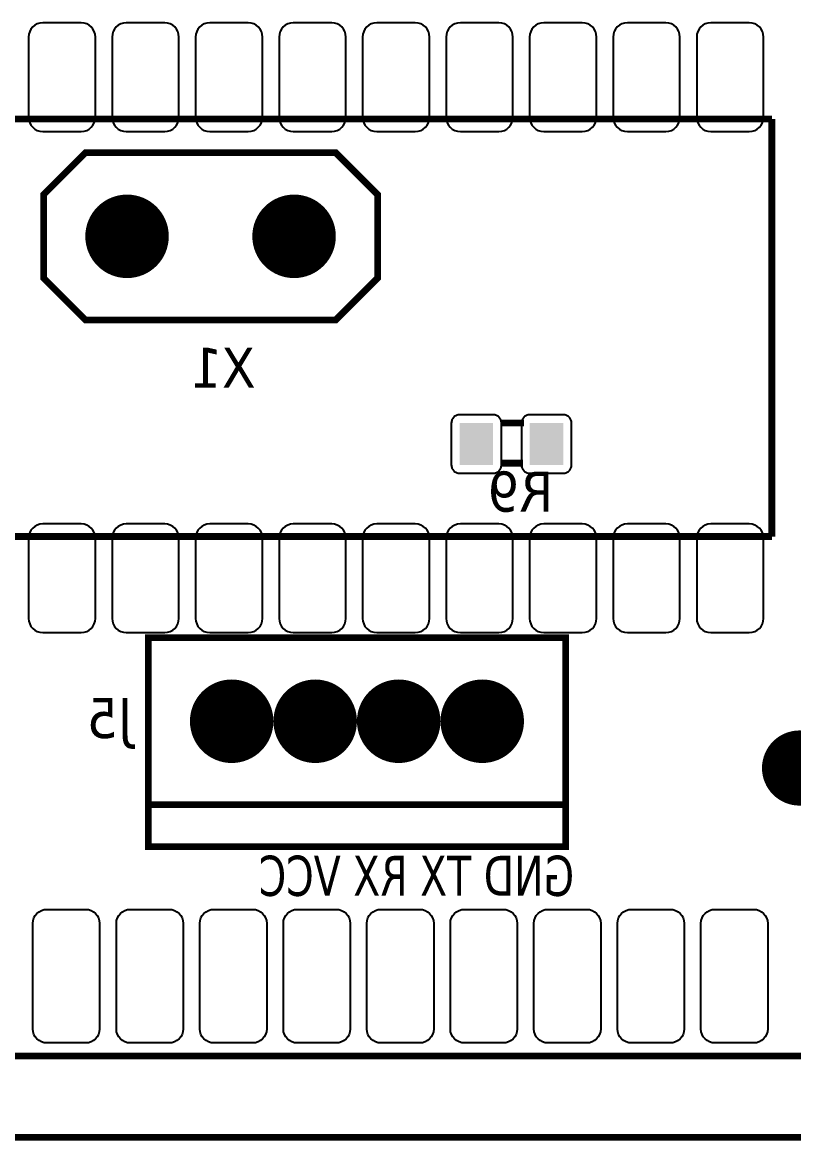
# Model space of a CAD drawing. Header units: millimetres. Extents: x 123.5 to 144.3, y 105.4 to 121.6.
# Drawn here: x 132.254 to 133.778, y 111.152 to 113.361 of the extents above; entities that cross this region are included whole.
import ezdxf

# ---------------------------------------------------------------- set-up
doc = ezdxf.new("R2010")
doc.units = ezdxf.units.MM
doc.layers.add('DESC', color=250, linetype='Continuous')
doc.styles.get("Standard").update_dxf_attribs({"font": 'tahoma.ttf'})

# ---------------------------------------------------------------- blocks, each defined once
blk = doc.blocks.new('RPAD')
blk.add_trace([(-0.5, -0.5), (-0.5, 0.5), (0.5, -0.5), (0.5, 0.5)])
blk = doc.blocks.new('EPAD')
at = {"const_width": 0.5}
blk.add_lwpolyline([(-0.25, 0, 1), (0.25, 0, 1)], format="xyb", close=True, dxfattribs=at)
blk = doc.blocks.new('muflai2c')
at = {"const_width": 0.008}
for points in [[(146.8028, 109.2399), (151.528, 109.2399), (151.528, 112.1493), (146.8028, 112.1493), (146.8028, 109.2399)], [(146.8028, 109.2399), (151.528, 109.2399), (151.528, 112.1493), (146.8028, 112.1493), (146.8028, 109.2399)], [(146.8028, 109.2399), (151.528, 109.2399), (151.528, 112.1493), (146.8028, 112.1493), (146.8028, 109.2399)], [(148.0867, 110.4592), (150.0867, 110.4592)], [(148.0867, 110.4592), (150.0867, 110.4592)], [(148.0867, 110.4592), (150.0867, 110.4592)], [(150.0867, 109.9592), (150.0867, 110.4592)], [(150.0867, 109.9592), (150.0867, 110.4592)], [(150.0867, 109.9592), (150.0867, 110.4592)], [(149.5646, 110.4186), (149.2646, 110.4186), (149.2146, 110.3686), (149.2146, 110.2686), (149.2646, 110.2186), (149.5646, 110.2186), (149.6146, 110.2686), (149.6146, 110.3686), (149.5646, 110.4186)], [(149.5646, 110.4186), (149.2646, 110.4186), (149.2146, 110.3686), (149.2146, 110.2686), (149.2646, 110.2186), (149.5646, 110.2186), (149.6146, 110.2686), (149.6146, 110.3686), (149.5646, 110.4186)], [(149.5646, 110.4186), (149.2646, 110.4186), (149.2146, 110.3686), (149.2146, 110.2686), (149.2646, 110.2186), (149.5646, 110.2186), (149.6146, 110.2686), (149.6146, 110.3686), (149.5646, 110.4186)], [(149.7619, 110.095), (149.7899, 110.095)], [(149.7619, 110.095), (149.7899, 110.095)], [(149.7619, 110.095), (149.7899, 110.095)], [(149.7619, 110.047), (149.7889, 110.047)], [(149.7619, 110.047), (149.7889, 110.047)], [(149.7619, 110.047), (149.7889, 110.047)], [(148.0867, 109.9592), (150.0867, 109.9592)], [(148.0867, 109.9592), (150.0867, 109.9592)], [(148.0867, 109.9592), (150.0867, 109.9592)], [(149.3399, 109.588), (149.8399, 109.588), (149.8399, 109.838), (149.3399, 109.838), (149.3399, 109.588)], [(149.3399, 109.588), (149.8399, 109.588), (149.8399, 109.838), (149.3399, 109.838), (149.3399, 109.588)], [(149.3399, 109.588), (149.8399, 109.588), (149.8399, 109.838), (149.3399, 109.838), (149.3399, 109.588)], [(149.3399, 109.638), (149.8399, 109.638)], [(149.3399, 109.638), (149.8399, 109.638)], [(149.3399, 109.638), (149.8399, 109.638)], [(148.1024, 109.3371), (151.2553, 109.3371)], [(148.1024, 109.3371), (151.2553, 109.3371)], [(148.1024, 109.3371), (151.2553, 109.3371)]]:
    blk.add_lwpolyline(points, dxfattribs=at)
for points in [[(149.2137, 110.4442), (149.2597, 110.4442), (149.2632, 110.4445), (149.2664, 110.4455), (149.2693, 110.447), (149.2718, 110.4491), (149.2738, 110.4516), (149.2754, 110.4545), (149.2763, 110.4577), (149.2767, 110.4612), (149.2767, 110.5572), (149.2763, 110.5607), (149.2754, 110.5639), (149.2738, 110.5668), (149.2718, 110.5693), (149.2693, 110.5713), (149.2664, 110.5729), (149.2632, 110.5738), (149.2597, 110.5742), (149.2137, 110.5742), (149.2102, 110.5738), (149.207, 110.5729), (149.2041, 110.5713), (149.2016, 110.5693), (149.1995, 110.5668), (149.198, 110.5639), (149.197, 110.5607), (149.1967, 110.5572), (149.1967, 110.4612), (149.197, 110.4577), (149.198, 110.4545), (149.1995, 110.4516), (149.2016, 110.4491), (149.2041, 110.447), (149.207, 110.4455), (149.2102, 110.4445), (149.2137, 110.4442)], [(149.3137, 110.4442), (149.3597, 110.4442), (149.3632, 110.4445), (149.3664, 110.4455), (149.3693, 110.447), (149.3718, 110.4491), (149.3738, 110.4516), (149.3754, 110.4545), (149.3763, 110.4577), (149.3767, 110.4612), (149.3767, 110.5572), (149.3763, 110.5607), (149.3754, 110.5639), (149.3738, 110.5668), (149.3718, 110.5693), (149.3693, 110.5713), (149.3664, 110.5729), (149.3632, 110.5738), (149.3597, 110.5742), (149.3137, 110.5742), (149.3102, 110.5738), (149.307, 110.5729), (149.3041, 110.5713), (149.3016, 110.5693), (149.2995, 110.5668), (149.298, 110.5639), (149.297, 110.5607), (149.2967, 110.5572), (149.2967, 110.4612), (149.297, 110.4577), (149.298, 110.4545), (149.2995, 110.4516), (149.3016, 110.4491), (149.3041, 110.447), (149.307, 110.4455), (149.3102, 110.4445), (149.3137, 110.4442)], [(149.4137, 110.4442), (149.4597, 110.4442), (149.4632, 110.4445), (149.4664, 110.4455), (149.4693, 110.447), (149.4718, 110.4491), (149.4738, 110.4516), (149.4754, 110.4545), (149.4763, 110.4577), (149.4767, 110.4612), (149.4767, 110.5572), (149.4763, 110.5607), (149.4754, 110.5639), (149.4738, 110.5668), (149.4718, 110.5693), (149.4693, 110.5713), (149.4664, 110.5729), (149.4632, 110.5738), (149.4597, 110.5742), (149.4137, 110.5742), (149.4102, 110.5738), (149.407, 110.5729), (149.4041, 110.5713), (149.4016, 110.5693), (149.3995, 110.5668), (149.398, 110.5639), (149.397, 110.5607), (149.3967, 110.5572), (149.3967, 110.4612), (149.397, 110.4577), (149.398, 110.4545), (149.3995, 110.4516), (149.4016, 110.4491), (149.4041, 110.447), (149.407, 110.4455), (149.4102, 110.4445), (149.4137, 110.4442)], [(149.5137, 110.4442), (149.5597, 110.4442), (149.5632, 110.4445), (149.5664, 110.4455), (149.5693, 110.447), (149.5718, 110.4491), (149.5738, 110.4516), (149.5754, 110.4545), (149.5763, 110.4577), (149.5767, 110.4612), (149.5767, 110.5572), (149.5763, 110.5607), (149.5754, 110.5639), (149.5738, 110.5668), (149.5718, 110.5693), (149.5693, 110.5713), (149.5664, 110.5729), (149.5632, 110.5738), (149.5597, 110.5742), (149.5137, 110.5742), (149.5102, 110.5738), (149.507, 110.5729), (149.5041, 110.5713), (149.5016, 110.5693), (149.4995, 110.5668), (149.498, 110.5639), (149.497, 110.5607), (149.4967, 110.5572), (149.4967, 110.4612), (149.497, 110.4577), (149.498, 110.4545), (149.4995, 110.4516), (149.5016, 110.4491), (149.5041, 110.447), (149.507, 110.4455), (149.5102, 110.4445), (149.5137, 110.4442)], [(149.6137, 110.4442), (149.6597, 110.4442), (149.6632, 110.4445), (149.6664, 110.4455), (149.6693, 110.447), (149.6718, 110.4491), (149.6738, 110.4516), (149.6754, 110.4545), (149.6763, 110.4577), (149.6767, 110.4612), (149.6767, 110.5572), (149.6763, 110.5607), (149.6754, 110.5639), (149.6738, 110.5668), (149.6718, 110.5693), (149.6693, 110.5713), (149.6664, 110.5729), (149.6632, 110.5738), (149.6597, 110.5742), (149.6137, 110.5742), (149.6102, 110.5738), (149.607, 110.5729), (149.6041, 110.5713), (149.6016, 110.5693), (149.5995, 110.5668), (149.598, 110.5639), (149.597, 110.5607), (149.5967, 110.5572), (149.5967, 110.4612), (149.597, 110.4577), (149.598, 110.4545), (149.5995, 110.4516), (149.6016, 110.4491), (149.6041, 110.447), (149.607, 110.4455), (149.6102, 110.4445), (149.6137, 110.4442)], [(149.7137, 110.4442), (149.7597, 110.4442), (149.7632, 110.4445), (149.7664, 110.4455), (149.7693, 110.447), (149.7718, 110.4491), (149.7738, 110.4516), (149.7754, 110.4545), (149.7763, 110.4577), (149.7767, 110.4612), (149.7767, 110.5572), (149.7763, 110.5607), (149.7754, 110.5639), (149.7738, 110.5668), (149.7718, 110.5693), (149.7693, 110.5713), (149.7664, 110.5729), (149.7632, 110.5738), (149.7597, 110.5742), (149.7137, 110.5742), (149.7102, 110.5738), (149.707, 110.5729), (149.7041, 110.5713), (149.7016, 110.5693), (149.6995, 110.5668), (149.698, 110.5639), (149.697, 110.5607), (149.6967, 110.5572), (149.6967, 110.4612), (149.697, 110.4577), (149.698, 110.4545), (149.6995, 110.4516), (149.7016, 110.4491), (149.7041, 110.447), (149.707, 110.4455), (149.7102, 110.4445), (149.7137, 110.4442)], [(149.8137, 110.4442), (149.8597, 110.4442), (149.8632, 110.4445), (149.8664, 110.4455), (149.8693, 110.447), (149.8718, 110.4491), (149.8738, 110.4516), (149.8754, 110.4545), (149.8763, 110.4577), (149.8767, 110.4612), (149.8767, 110.5572), (149.8763, 110.5607), (149.8754, 110.5639), (149.8738, 110.5668), (149.8718, 110.5693), (149.8693, 110.5713), (149.8664, 110.5729), (149.8632, 110.5738), (149.8597, 110.5742), (149.8137, 110.5742), (149.8102, 110.5738), (149.807, 110.5729), (149.8041, 110.5713), (149.8016, 110.5693), (149.7995, 110.5668), (149.798, 110.5639), (149.797, 110.5607), (149.7967, 110.5572), (149.7967, 110.4612), (149.797, 110.4577), (149.798, 110.4545), (149.7995, 110.4516), (149.8016, 110.4491), (149.8041, 110.447), (149.807, 110.4455), (149.8102, 110.4445), (149.8137, 110.4442)], [(149.9137, 110.4442), (149.9597, 110.4442), (149.9632, 110.4445), (149.9664, 110.4455), (149.9693, 110.447), (149.9718, 110.4491), (149.9738, 110.4516), (149.9754, 110.4545), (149.9763, 110.4577), (149.9767, 110.4612), (149.9767, 110.5572), (149.9763, 110.5607), (149.9754, 110.5639), (149.9738, 110.5668), (149.9718, 110.5693), (149.9693, 110.5713), (149.9664, 110.5729), (149.9632, 110.5738), (149.9597, 110.5742), (149.9137, 110.5742), (149.9102, 110.5738), (149.907, 110.5729), (149.9041, 110.5713), (149.9016, 110.5693), (149.8995, 110.5668), (149.898, 110.5639), (149.897, 110.5607), (149.8967, 110.5572), (149.8967, 110.4612), (149.897, 110.4577), (149.898, 110.4545), (149.8995, 110.4516), (149.9016, 110.4491), (149.9041, 110.447), (149.907, 110.4455), (149.9102, 110.4445), (149.9137, 110.4442)], [(150.0137, 110.4442), (150.0597, 110.4442), (150.0632, 110.4445), (150.0664, 110.4455), (150.0693, 110.447), (150.0718, 110.4491), (150.0738, 110.4516), (150.0754, 110.4545), (150.0763, 110.4577), (150.0767, 110.4612), (150.0767, 110.5572), (150.0763, 110.5607), (150.0754, 110.5639), (150.0738, 110.5668), (150.0718, 110.5693), (150.0693, 110.5713), (150.0664, 110.5729), (150.0632, 110.5738), (150.0597, 110.5742), (150.0137, 110.5742), (150.0102, 110.5738), (150.007, 110.5729), (150.0041, 110.5713), (150.0016, 110.5693), (149.9995, 110.5668), (149.998, 110.5639), (149.997, 110.5607), (149.9967, 110.5572), (149.9967, 110.4612), (149.997, 110.4577), (149.998, 110.4545), (149.9995, 110.4516), (150.0016, 110.4491), (150.0041, 110.447), (150.007, 110.4455), (150.0102, 110.4445), (150.0137, 110.4442)], [(149.7129, 110.035), (149.7529, 110.035), (149.754, 110.035), (149.755, 110.0352), (149.7559, 110.0354), (149.7568, 110.0357), (149.7577, 110.0361), (149.7585, 110.0366), (149.7593, 110.0372), (149.76, 110.0378), (149.7607, 110.0386), (149.7612, 110.0393), (149.7617, 110.0401), (149.7621, 110.041), (149.7625, 110.0419), (149.7627, 110.0429), (149.7629, 110.0439), (149.7629, 110.045), (149.7629, 110.095), (149.7629, 110.096), (149.7627, 110.097), (149.7625, 110.098), (149.7621, 110.0989), (149.7617, 110.0998), (149.7612, 110.1006), (149.7607, 110.1014), (149.76, 110.1021), (149.7593, 110.1027), (149.7585, 110.1033), (149.7577, 110.1038), (149.7568, 110.1042), (149.7559, 110.1045), (149.755, 110.1048), (149.754, 110.1049), (149.7529, 110.105), (149.7129, 110.105), (149.7119, 110.1049), (149.7109, 110.1048), (149.7099, 110.1045), (149.709, 110.1042), (149.7081, 110.1038), (149.7073, 110.1033), (149.7065, 110.1027), (149.7058, 110.1021), (149.7052, 110.1014), (149.7046, 110.1006), (149.7041, 110.0998), (149.7037, 110.0989), (149.7034, 110.098), (149.7031, 110.097), (149.703, 110.096), (149.7029, 110.095), (149.7029, 110.045), (149.703, 110.0439), (149.7031, 110.0429), (149.7034, 110.0419), (149.7037, 110.041), (149.7041, 110.0401), (149.7046, 110.0393), (149.7052, 110.0386), (149.7058, 110.0378), (149.7065, 110.0372), (149.7073, 110.0366), (149.7081, 110.0361), (149.709, 110.0357), (149.7099, 110.0354), (149.7109, 110.0352), (149.7119, 110.035), (149.7129, 110.035)], [(149.7969, 110.035), (149.8369, 110.035), (149.838, 110.035), (149.839, 110.0352), (149.8399, 110.0354), (149.8408, 110.0357), (149.8417, 110.0361), (149.8425, 110.0366), (149.8433, 110.0372), (149.844, 110.0378), (149.8447, 110.0386), (149.8452, 110.0393), (149.8457, 110.0401), (149.8461, 110.041), (149.8465, 110.0419), (149.8467, 110.0429), (149.8469, 110.0439), (149.8469, 110.045), (149.8469, 110.095), (149.8469, 110.096), (149.8467, 110.097), (149.8465, 110.098), (149.8461, 110.0989), (149.8457, 110.0998), (149.8452, 110.1006), (149.8447, 110.1014), (149.844, 110.1021), (149.8433, 110.1027), (149.8425, 110.1033), (149.8417, 110.1038), (149.8408, 110.1042), (149.8399, 110.1045), (149.839, 110.1048), (149.838, 110.1049), (149.8369, 110.105), (149.7969, 110.105), (149.7959, 110.1049), (149.7949, 110.1048), (149.7939, 110.1045), (149.793, 110.1042), (149.7921, 110.1038), (149.7913, 110.1033), (149.7905, 110.1027), (149.7898, 110.1021), (149.7892, 110.1014), (149.7886, 110.1006), (149.7881, 110.0998), (149.7877, 110.0989), (149.7874, 110.098), (149.7871, 110.097), (149.787, 110.096), (149.7869, 110.095), (149.7869, 110.045), (149.787, 110.0439), (149.7871, 110.0429), (149.7874, 110.0419), (149.7877, 110.041), (149.7881, 110.0401), (149.7886, 110.0393), (149.7892, 110.0386), (149.7898, 110.0378), (149.7905, 110.0372), (149.7913, 110.0366), (149.7921, 110.0361), (149.793, 110.0357), (149.7939, 110.0354), (149.7949, 110.0352), (149.7959, 110.035), (149.7969, 110.035)], [(149.2597, 109.9742), (149.2137, 109.9742), (149.2102, 109.9738), (149.207, 109.9729), (149.2041, 109.9713), (149.2016, 109.9693), (149.1995, 109.9668), (149.198, 109.9639), (149.197, 109.9607), (149.1967, 109.9572), (149.1967, 109.8612), (149.197, 109.8577), (149.198, 109.8545), (149.1995, 109.8516), (149.2016, 109.8491), (149.2041, 109.847), (149.207, 109.8455), (149.2102, 109.8445), (149.2137, 109.8442), (149.2597, 109.8442), (149.2632, 109.8445), (149.2664, 109.8455), (149.2693, 109.847), (149.2718, 109.8491), (149.2738, 109.8516), (149.2754, 109.8545), (149.2763, 109.8577), (149.2767, 109.8612), (149.2767, 109.9572), (149.2763, 109.9607), (149.2754, 109.9639), (149.2738, 109.9668), (149.2718, 109.9693), (149.2693, 109.9713), (149.2664, 109.9729), (149.2632, 109.9738), (149.2597, 109.9742)], [(149.3597, 109.9742), (149.3137, 109.9742), (149.3102, 109.9738), (149.307, 109.9729), (149.3041, 109.9713), (149.3016, 109.9693), (149.2995, 109.9668), (149.298, 109.9639), (149.297, 109.9607), (149.2967, 109.9572), (149.2967, 109.8612), (149.297, 109.8577), (149.298, 109.8545), (149.2995, 109.8516), (149.3016, 109.8491), (149.3041, 109.847), (149.307, 109.8455), (149.3102, 109.8445), (149.3137, 109.8442), (149.3597, 109.8442), (149.3632, 109.8445), (149.3664, 109.8455), (149.3693, 109.847), (149.3718, 109.8491), (149.3738, 109.8516), (149.3754, 109.8545), (149.3763, 109.8577), (149.3767, 109.8612), (149.3767, 109.9572), (149.3763, 109.9607), (149.3754, 109.9639), (149.3738, 109.9668), (149.3718, 109.9693), (149.3693, 109.9713), (149.3664, 109.9729), (149.3632, 109.9738), (149.3597, 109.9742)], [(149.4597, 109.9742), (149.4137, 109.9742), (149.4102, 109.9738), (149.407, 109.9729), (149.4041, 109.9713), (149.4016, 109.9693), (149.3995, 109.9668), (149.398, 109.9639), (149.397, 109.9607), (149.3967, 109.9572), (149.3967, 109.8612), (149.397, 109.8577), (149.398, 109.8545), (149.3995, 109.8516), (149.4016, 109.8491), (149.4041, 109.847), (149.407, 109.8455), (149.4102, 109.8445), (149.4137, 109.8442), (149.4597, 109.8442), (149.4632, 109.8445), (149.4664, 109.8455), (149.4693, 109.847), (149.4718, 109.8491), (149.4738, 109.8516), (149.4754, 109.8545), (149.4763, 109.8577), (149.4767, 109.8612), (149.4767, 109.9572), (149.4763, 109.9607), (149.4754, 109.9639), (149.4738, 109.9668), (149.4718, 109.9693), (149.4693, 109.9713), (149.4664, 109.9729), (149.4632, 109.9738), (149.4597, 109.9742)], [(149.5597, 109.9742), (149.5137, 109.9742), (149.5102, 109.9738), (149.507, 109.9729), (149.5041, 109.9713), (149.5016, 109.9693), (149.4995, 109.9668), (149.498, 109.9639), (149.497, 109.9607), (149.4967, 109.9572), (149.4967, 109.8612), (149.497, 109.8577), (149.498, 109.8545), (149.4995, 109.8516), (149.5016, 109.8491), (149.5041, 109.847), (149.507, 109.8455), (149.5102, 109.8445), (149.5137, 109.8442), (149.5597, 109.8442), (149.5632, 109.8445), (149.5664, 109.8455), (149.5693, 109.847), (149.5718, 109.8491), (149.5738, 109.8516), (149.5754, 109.8545), (149.5763, 109.8577), (149.5767, 109.8612), (149.5767, 109.9572), (149.5763, 109.9607), (149.5754, 109.9639), (149.5738, 109.9668), (149.5718, 109.9693), (149.5693, 109.9713), (149.5664, 109.9729), (149.5632, 109.9738), (149.5597, 109.9742)], [(149.6597, 109.9742), (149.6137, 109.9742), (149.6102, 109.9738), (149.607, 109.9729), (149.6041, 109.9713), (149.6016, 109.9693), (149.5995, 109.9668), (149.598, 109.9639), (149.597, 109.9607), (149.5967, 109.9572), (149.5967, 109.8612), (149.597, 109.8577), (149.598, 109.8545), (149.5995, 109.8516), (149.6016, 109.8491), (149.6041, 109.847), (149.607, 109.8455), (149.6102, 109.8445), (149.6137, 109.8442), (149.6597, 109.8442), (149.6632, 109.8445), (149.6664, 109.8455), (149.6693, 109.847), (149.6718, 109.8491), (149.6738, 109.8516), (149.6754, 109.8545), (149.6763, 109.8577), (149.6767, 109.8612), (149.6767, 109.9572), (149.6763, 109.9607), (149.6754, 109.9639), (149.6738, 109.9668), (149.6718, 109.9693), (149.6693, 109.9713), (149.6664, 109.9729), (149.6632, 109.9738), (149.6597, 109.9742)], [(149.7597, 109.9742), (149.7137, 109.9742), (149.7102, 109.9738), (149.707, 109.9729), (149.7041, 109.9713), (149.7016, 109.9693), (149.6995, 109.9668), (149.698, 109.9639), (149.697, 109.9607), (149.6967, 109.9572), (149.6967, 109.8612), (149.697, 109.8577), (149.698, 109.8545), (149.6995, 109.8516), (149.7016, 109.8491), (149.7041, 109.847), (149.707, 109.8455), (149.7102, 109.8445), (149.7137, 109.8442), (149.7597, 109.8442), (149.7632, 109.8445), (149.7664, 109.8455), (149.7693, 109.847), (149.7718, 109.8491), (149.7738, 109.8516), (149.7754, 109.8545), (149.7763, 109.8577), (149.7767, 109.8612), (149.7767, 109.9572), (149.7763, 109.9607), (149.7754, 109.9639), (149.7738, 109.9668), (149.7718, 109.9693), (149.7693, 109.9713), (149.7664, 109.9729), (149.7632, 109.9738), (149.7597, 109.9742)], [(149.8597, 109.9742), (149.8137, 109.9742), (149.8102, 109.9738), (149.807, 109.9729), (149.8041, 109.9713), (149.8016, 109.9693), (149.7995, 109.9668), (149.798, 109.9639), (149.797, 109.9607), (149.7967, 109.9572), (149.7967, 109.8612), (149.797, 109.8577), (149.798, 109.8545), (149.7995, 109.8516), (149.8016, 109.8491), (149.8041, 109.847), (149.807, 109.8455), (149.8102, 109.8445), (149.8137, 109.8442), (149.8597, 109.8442), (149.8632, 109.8445), (149.8664, 109.8455), (149.8693, 109.847), (149.8718, 109.8491), (149.8738, 109.8516), (149.8754, 109.8545), (149.8763, 109.8577), (149.8767, 109.8612), (149.8767, 109.9572), (149.8763, 109.9607), (149.8754, 109.9639), (149.8738, 109.9668), (149.8718, 109.9693), (149.8693, 109.9713), (149.8664, 109.9729), (149.8632, 109.9738), (149.8597, 109.9742)], [(149.9597, 109.9742), (149.9137, 109.9742), (149.9102, 109.9738), (149.907, 109.9729), (149.9041, 109.9713), (149.9016, 109.9693), (149.8995, 109.9668), (149.898, 109.9639), (149.897, 109.9607), (149.8967, 109.9572), (149.8967, 109.8612), (149.897, 109.8577), (149.898, 109.8545), (149.8995, 109.8516), (149.9016, 109.8491), (149.9041, 109.847), (149.907, 109.8455), (149.9102, 109.8445), (149.9137, 109.8442), (149.9597, 109.8442), (149.9632, 109.8445), (149.9664, 109.8455), (149.9693, 109.847), (149.9718, 109.8491), (149.9738, 109.8516), (149.9754, 109.8545), (149.9763, 109.8577), (149.9767, 109.8612), (149.9767, 109.9572), (149.9763, 109.9607), (149.9754, 109.9639), (149.9738, 109.9668), (149.9718, 109.9693), (149.9693, 109.9713), (149.9664, 109.9729), (149.9632, 109.9738), (149.9597, 109.9742)], [(150.0597, 109.9742), (150.0137, 109.9742), (150.0102, 109.9738), (150.007, 109.9729), (150.0041, 109.9713), (150.0016, 109.9693), (149.9995, 109.9668), (149.998, 109.9639), (149.997, 109.9607), (149.9967, 109.9572), (149.9967, 109.8612), (149.997, 109.8577), (149.998, 109.8545), (149.9995, 109.8516), (150.0016, 109.8491), (150.0041, 109.847), (150.007, 109.8455), (150.0102, 109.8445), (150.0137, 109.8442), (150.0597, 109.8442), (150.0632, 109.8445), (150.0664, 109.8455), (150.0693, 109.847), (150.0718, 109.8491), (150.0738, 109.8516), (150.0754, 109.8545), (150.0763, 109.8577), (150.0767, 109.8612), (150.0767, 109.9572), (150.0763, 109.9607), (150.0754, 109.9639), (150.0738, 109.9668), (150.0718, 109.9693), (150.0693, 109.9713), (150.0664, 109.9729), (150.0632, 109.9738), (150.0597, 109.9742)], [(149.2648, 109.3528), (149.2188, 109.3528), (149.2153, 109.3531), (149.2121, 109.3541), (149.2092, 109.3557), (149.2067, 109.3577), (149.2046, 109.3602), (149.2031, 109.3631), (149.2021, 109.3663), (149.2018, 109.3698), (149.2018, 109.4958), (149.2021, 109.4993), (149.2031, 109.5025), (149.2046, 109.5054), (149.2067, 109.5079), (149.2092, 109.51), (149.2121, 109.5115), (149.2153, 109.5125), (149.2188, 109.5128), (149.2648, 109.5128), (149.2683, 109.5125), (149.2715, 109.5115), (149.2744, 109.51), (149.2769, 109.5079), (149.2789, 109.5054), (149.2805, 109.5025), (149.2814, 109.4993), (149.2818, 109.4958), (149.2818, 109.3698), (149.2814, 109.3663), (149.2805, 109.3631), (149.2789, 109.3602), (149.2769, 109.3577), (149.2744, 109.3557), (149.2715, 109.3541), (149.2683, 109.3531), (149.2648, 109.3528)], [(149.3648, 109.3528), (149.3188, 109.3528), (149.3153, 109.3531), (149.3121, 109.3541), (149.3092, 109.3557), (149.3067, 109.3577), (149.3046, 109.3602), (149.3031, 109.3631), (149.3021, 109.3663), (149.3018, 109.3698), (149.3018, 109.4958), (149.3021, 109.4993), (149.3031, 109.5025), (149.3046, 109.5054), (149.3067, 109.5079), (149.3092, 109.51), (149.3121, 109.5115), (149.3153, 109.5125), (149.3188, 109.5128), (149.3648, 109.5128), (149.3683, 109.5125), (149.3715, 109.5115), (149.3744, 109.51), (149.3769, 109.5079), (149.3789, 109.5054), (149.3805, 109.5025), (149.3814, 109.4993), (149.3818, 109.4958), (149.3818, 109.3698), (149.3814, 109.3663), (149.3805, 109.3631), (149.3789, 109.3602), (149.3769, 109.3577), (149.3744, 109.3557), (149.3715, 109.3541), (149.3683, 109.3531), (149.3648, 109.3528)], [(149.4648, 109.3528), (149.4188, 109.3528), (149.4153, 109.3531), (149.4121, 109.3541), (149.4092, 109.3557), (149.4067, 109.3577), (149.4046, 109.3602), (149.4031, 109.3631), (149.4021, 109.3663), (149.4018, 109.3698), (149.4018, 109.4958), (149.4021, 109.4993), (149.4031, 109.5025), (149.4046, 109.5054), (149.4067, 109.5079), (149.4092, 109.51), (149.4121, 109.5115), (149.4153, 109.5125), (149.4188, 109.5128), (149.4648, 109.5128), (149.4683, 109.5125), (149.4715, 109.5115), (149.4744, 109.51), (149.4769, 109.5079), (149.4789, 109.5054), (149.4805, 109.5025), (149.4814, 109.4993), (149.4818, 109.4958), (149.4818, 109.3698), (149.4814, 109.3663), (149.4805, 109.3631), (149.4789, 109.3602), (149.4769, 109.3577), (149.4744, 109.3557), (149.4715, 109.3541), (149.4683, 109.3531), (149.4648, 109.3528)], [(149.5648, 109.3528), (149.5188, 109.3528), (149.5153, 109.3531), (149.5121, 109.3541), (149.5092, 109.3557), (149.5067, 109.3577), (149.5046, 109.3602), (149.5031, 109.3631), (149.5021, 109.3663), (149.5018, 109.3698), (149.5018, 109.4958), (149.5021, 109.4993), (149.5031, 109.5025), (149.5046, 109.5054), (149.5067, 109.5079), (149.5092, 109.51), (149.5121, 109.5115), (149.5153, 109.5125), (149.5188, 109.5128), (149.5648, 109.5128), (149.5683, 109.5125), (149.5715, 109.5115), (149.5744, 109.51), (149.5769, 109.5079), (149.5789, 109.5054), (149.5805, 109.5025), (149.5814, 109.4993), (149.5818, 109.4958), (149.5818, 109.3698), (149.5814, 109.3663), (149.5805, 109.3631), (149.5789, 109.3602), (149.5769, 109.3577), (149.5744, 109.3557), (149.5715, 109.3541), (149.5683, 109.3531), (149.5648, 109.3528)], [(149.6648, 109.3528), (149.6188, 109.3528), (149.6153, 109.3531), (149.6121, 109.3541), (149.6092, 109.3557), (149.6067, 109.3577), (149.6046, 109.3602), (149.6031, 109.3631), (149.6021, 109.3663), (149.6018, 109.3698), (149.6018, 109.4958), (149.6021, 109.4993), (149.6031, 109.5025), (149.6046, 109.5054), (149.6067, 109.5079), (149.6092, 109.51), (149.6121, 109.5115), (149.6153, 109.5125), (149.6188, 109.5128), (149.6648, 109.5128), (149.6683, 109.5125), (149.6715, 109.5115), (149.6744, 109.51), (149.6769, 109.5079), (149.6789, 109.5054), (149.6805, 109.5025), (149.6814, 109.4993), (149.6818, 109.4958), (149.6818, 109.3698), (149.6814, 109.3663), (149.6805, 109.3631), (149.6789, 109.3602), (149.6769, 109.3577), (149.6744, 109.3557), (149.6715, 109.3541), (149.6683, 109.3531), (149.6648, 109.3528)], [(149.7648, 109.3528), (149.7188, 109.3528), (149.7153, 109.3531), (149.7121, 109.3541), (149.7092, 109.3557), (149.7067, 109.3577), (149.7046, 109.3602), (149.7031, 109.3631), (149.7021, 109.3663), (149.7018, 109.3698), (149.7018, 109.4958), (149.7021, 109.4993), (149.7031, 109.5025), (149.7046, 109.5054), (149.7067, 109.5079), (149.7092, 109.51), (149.7121, 109.5115), (149.7153, 109.5125), (149.7188, 109.5128), (149.7648, 109.5128), (149.7683, 109.5125), (149.7715, 109.5115), (149.7744, 109.51), (149.7769, 109.5079), (149.7789, 109.5054), (149.7805, 109.5025), (149.7814, 109.4993), (149.7818, 109.4958), (149.7818, 109.3698), (149.7814, 109.3663), (149.7805, 109.3631), (149.7789, 109.3602), (149.7769, 109.3577), (149.7744, 109.3557), (149.7715, 109.3541), (149.7683, 109.3531), (149.7648, 109.3528)], [(149.8648, 109.3528), (149.8188, 109.3528), (149.8153, 109.3531), (149.8121, 109.3541), (149.8092, 109.3557), (149.8067, 109.3577), (149.8046, 109.3602), (149.8031, 109.3631), (149.8021, 109.3663), (149.8018, 109.3698), (149.8018, 109.4958), (149.8021, 109.4993), (149.8031, 109.5025), (149.8046, 109.5054), (149.8067, 109.5079), (149.8092, 109.51), (149.8121, 109.5115), (149.8153, 109.5125), (149.8188, 109.5128), (149.8648, 109.5128), (149.8683, 109.5125), (149.8715, 109.5115), (149.8744, 109.51), (149.8769, 109.5079), (149.8789, 109.5054), (149.8805, 109.5025), (149.8814, 109.4993), (149.8818, 109.4958), (149.8818, 109.3698), (149.8814, 109.3663), (149.8805, 109.3631), (149.8789, 109.3602), (149.8769, 109.3577), (149.8744, 109.3557), (149.8715, 109.3541), (149.8683, 109.3531), (149.8648, 109.3528)], [(149.9648, 109.3528), (149.9188, 109.3528), (149.9153, 109.3531), (149.9121, 109.3541), (149.9092, 109.3557), (149.9067, 109.3577), (149.9046, 109.3602), (149.9031, 109.3631), (149.9021, 109.3663), (149.9018, 109.3698), (149.9018, 109.4958), (149.9021, 109.4993), (149.9031, 109.5025), (149.9046, 109.5054), (149.9067, 109.5079), (149.9092, 109.51), (149.9121, 109.5115), (149.9153, 109.5125), (149.9188, 109.5128), (149.9648, 109.5128), (149.9683, 109.5125), (149.9715, 109.5115), (149.9744, 109.51), (149.9769, 109.5079), (149.9789, 109.5054), (149.9805, 109.5025), (149.9814, 109.4993), (149.9818, 109.4958), (149.9818, 109.3698), (149.9814, 109.3663), (149.9805, 109.3631), (149.9789, 109.3602), (149.9769, 109.3577), (149.9744, 109.3557), (149.9715, 109.3541), (149.9683, 109.3531), (149.9648, 109.3528)], [(150.0648, 109.3528), (150.0188, 109.3528), (150.0153, 109.3531), (150.0121, 109.3541), (150.0092, 109.3557), (150.0067, 109.3577), (150.0046, 109.3602), (150.0031, 109.3631), (150.0021, 109.3663), (150.0018, 109.3698), (150.0018, 109.4958), (150.0021, 109.4993), (150.0031, 109.5025), (150.0046, 109.5054), (150.0067, 109.5079), (150.0092, 109.51), (150.0121, 109.5115), (150.0153, 109.5125), (150.0188, 109.5128), (150.0648, 109.5128), (150.0683, 109.5125), (150.0715, 109.5115), (150.0744, 109.51), (150.0769, 109.5079), (150.0789, 109.5054), (150.0805, 109.5025), (150.0814, 109.4993), (150.0818, 109.4958), (150.0818, 109.3698), (150.0814, 109.3663), (150.0805, 109.3631), (150.0789, 109.3602), (150.0769, 109.3577), (150.0744, 109.3557), (150.0715, 109.3541), (150.0683, 109.3531), (150.0648, 109.3528)]]:
    blk.add_lwpolyline(points, close=True)
for p, xscale, yscale in [((149.3146, 110.3186), 0.1, 0.1), ((149.5146, 110.3186), 0.1, 0.1), ((149.4399, 109.738), 0.1, 0.1), ((149.5399, 109.738), 0.1, 0.1), ((149.6399, 109.738), 0.1, 0.1), ((149.7399, 109.738), 0.1, 0.1), ((150.1199, 109.682), 0.09, 0.09)]:
    blk.add_blockref('EPAD', p, dxfattribs=dict(xscale=xscale, yscale=yscale))
at = {"xscale": 0.04, "yscale": 0.05, "rotation": 180}
for p in [(149.7329, 110.07), (149.8169, 110.07)]:
    blk.add_blockref('RPAD', p, dxfattribs=at)
at = {"text_generation_flag": 2}
for s, width, p in [('X1', 1.041667, (149.4686, 110.1373)), ('X1', 1.041667, (149.4686, 110.1373)), ('X1', 1.041667, (149.4686, 110.1373)), ('R9', 1.041667, (149.8249, 109.989)), ('R9', 1.041667, (149.8249, 109.989)), ('R9', 1.041667, (149.8249, 109.989)), ('J5', 1.041667, (149.3209, 109.718)), ('J5', 1.041667, (149.3209, 109.718)), ('J5', 1.041667, (149.3209, 109.718)), ('GND TX RX VCC', 0.833333, (149.8499, 109.529)), ('GND TX RX VCC', 0.833333, (149.8499, 109.529)), ('GND TX RX VCC', 0.833333, (149.8499, 109.529))]:
    blk.add_text(s, height=0.048, dxfattribs=dict(at, width=width)).set_placement(p)

msp = doc.modelspace()

# ---------------------------------------------------------------- block references
at = {"layer": 'DESC', "xscale": 1.65, "yscale": 1.65, "zscale": 1.65}
msp.add_blockref('muflai2c', (-113.9078, -69.0872), dxfattribs=at)

doc.saveas('drawing.dxf')
